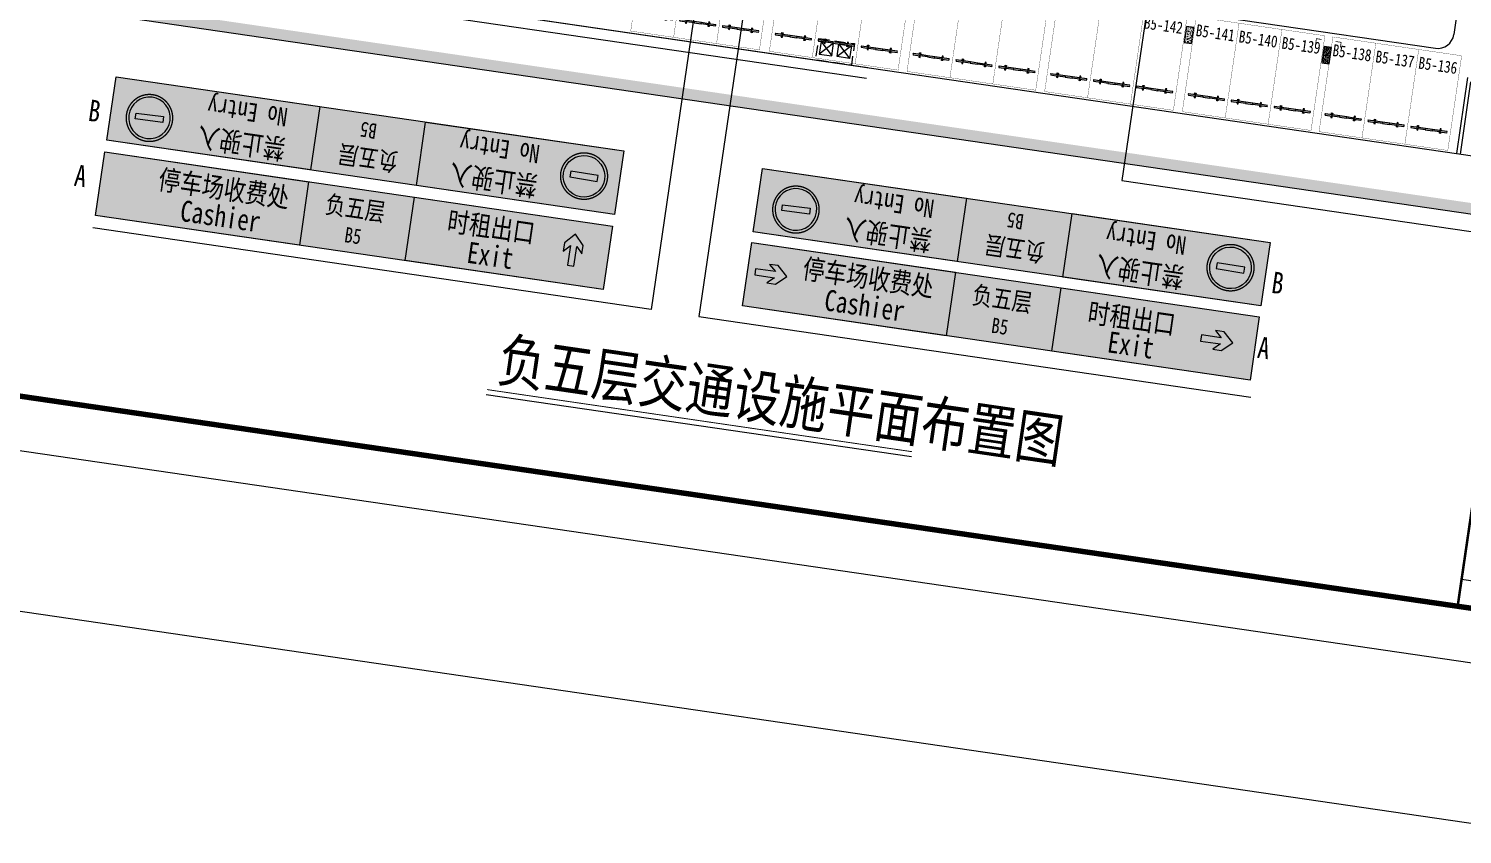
# Model space of a CAD drawing. Header units: inches. Extents: x -414268 to 632271, y -366004 to 318730.
# Drawn here: x -299767 to -220415, y 125623 to 170247 of the extents above; entities that cross this region are included whole.
import ezdxf

# ---------------------------------------------------------------- set-up
doc = ezdxf.new("R2010")
doc.units = ezdxf.units.IN
doc.header["$LTSCALE"] = 1200
doc.header["$MEASUREMENT"] = 0
doc.linetypes.add('DASHED', pattern=[19.05, 12.7, -6.35])
doc.linetypes.add('HIDDEN', pattern=[0.375, 0.25, -0.125])
doc.layers.get('0').update_dxf_attribs({"linetype": 'CONTINUOUS', "lineweight": 0})
for name, color, linetype, lineweight in [('0--PAI--', 7, 'CONTINUOUS', 0), ('0--PAI--RED', 1, 'CONTINUOUS', 0), ('0--挡车架', 7, 'CONTINUOUS', 0), ('0--灯箱字(黄底黑字)', 7, 'CONTINUOUS', 0), ('0--立面标', 7, 'CONTINUOUS', 0), ('0--路缘线', 1, 'CONTINUOUS', 0), ('0－－车位', 4, 'CONTINUOUS', 0), ('0－－车位号码', 7, 'CONTINUOUS', 0), ('COL-GRID-UG-1_8A_200701111', 7, 'CONTINUOUS', 0), ('COL-GRID-UG-1_8A_200701112', 7, 'CONTINUOUS', 0), ('COL-GRID-UG-1_8A_200701113', 7, 'CONTINUOUS', 0), ('COLUMN', 7, 'CONTINUOUS', 0), ('HATCH', 7, 'CONTINUOUS', 0), ('LEESC', 7, 'CONTINUOUS', 0), ('PUB_TITLE', 7, 'CONTINUOUS', 0), ('WALL', 7, 'CONTINUOUS', 0)]:
    doc.layers.add(name, color=color, linetype=linetype, lineweight=lineweight)
doc.layers.add('0--灯箱--字', color=7, linetype='CONTINUOUS', lineweight=0, true_color=0xf7f7f7)
doc.styles.add('-宋体', font='', dxfattribs={"width": 0.8})
doc.styles.add('-黑体', font='simhei.ttf', dxfattribs={"width": 0.8})
doc.styles.get('-宋体').set_extended_font_data('SimSun')

# ---------------------------------------------------------------- blocks, each defined once
blk = doc.blocks.new('$DDT_AUDIT_GENERATED__1DE2')
at = {"layer": 'COL-GRID-UG-1_8A_200701112'}
h = blk.add_hatch(dxfattribs=at)
h.set_pattern_fill('AR-CONC', color=251, scale=0.02, angle=8.3206, style=0)
h.set_pattern_definition([(50, (-65.09035, -5.26929), (0.14345204, -0.01255043), [0.015, -0.165]), (355, (-65.09035, -5.26929), (-0.02775027, 0.15043843), [0.012, -0.132]), (100.4514, (-65.0784, -5.27034), (0.11570188, 0.1378879), [0.01274804, -0.14022842]), (46.1842, (-65.09035, -5.2293), (0.2134482, -0.0331038), [0.0225, -0.2475]), (96.6356, (-65.07256, -5.23205), (0.18693254, 0.1948236), [0.01912206, -0.2103426]), (351.1842, (-65.09035, -5.2293), (0.1869324, 0.1948237), [0.018, -0.198]), (21, (-65.07035, -5.23929), (0.1193814, -0.08052378), [0.015, -0.165]), (326, (-65.07035, -5.23929), (0.04866307, 0.14503), [0.012, -0.132]), (71.4514, (-65.0604, -5.246), (0.16804453, 0.0645061), [0.01274804, -0.14022842]), (37.5, (-65.09035, -5.26929), (0.00243197, 0.06657877), [0, -0.1304, 0, -0.134, 0, -0.1325]), (7.5, (-65.09035, -5.26929), (0.05261391, 0.07888234), [0, -0.0764, 0, -0.1274, 0, -0.0505]), (327.5, (-65.13495, -5.26929), (0.106764487, -0.004510974), [0, -0.05, 0, -0.156, 0, -0.207]), (317.5, (-65.15495, -5.26929), (0.11663723, 0.020021), [0, -0.065, 0, -0.1036, 0, -0.147])])
h.paths.add_polyline_path([(0.45, -0.2), (-0.45, -0.2), (-0.45, 0.2), (0.45, 0.2)])
at = {"layer": 'COL-GRID-UG-1_8A_200701113'}
blk.add_lwpolyline([(0.45, -0.2), (-0.45, -0.2), (-0.45, 0.2), (0.45, 0.2)], close=True, dxfattribs=at)
blk = doc.blocks.new('A$C7BA82A1D')
at = {"layer": 'LEESC', "ltscale": 0.002}
for p, q in [((1050, 1150), (350, 1850)), ((1050, 1850), (350, 1150)), ((1050, 150), (350, 850)), ((1050, 850), (350, 150))]:
    blk.add_line(p, q, dxfattribs=at)
at = {"layer": 'LEESC', "linetype": 'HIDDEN', "ltscale": 2, "flags": 128}
blk.add_lwpolyline([(1200, 2000), (1200, 0), (0, 0), (0, 2000), (1200, 2000)], dxfattribs=at)
at = {"layer": 'LEESC', "linetype": 'Continuous', "ltscale": 2, "flags": 128}
for points in [[(350, 1150), (1050, 1150), (1050, 1850), (350, 1850), (350, 1150)], [(350, 850), (1050, 850), (1050, 150), (350, 150), (350, 850)]]:
    blk.add_lwpolyline(points, dxfattribs=at)
blk = doc.blocks.new('A$C6F4820FC')
at = {"layer": '0--挡车架'}
h = blk.add_hatch(color=256, dxfattribs=at)
h.paths.add_polyline_path([(2018, 79, 0.395204), (2018, 169), (1617, 169), (1617, 79), (1684, 79)])
h.paths.add_polyline_path([(819, 169), (819, 79), (1217, 79), (1217, 169)])
h.paths.add_polyline_path([(418, 79), (418, 169), (351, 169), (18, 169, 0.395204), (18, 79)])
h = blk.add_hatch(color=256, dxfattribs=at)
h.paths.add_polyline_path([(1617, 169), (1684, 169), (1684, 249), (1617, 249)])
h.paths.add_polyline_path([(1639, 209, -1), (1663, 209, -1)], flags=16)
h.paths.add_polyline_path([(1617, 0), (1684, 0), (1684, 79), (1617, 79)])
h.paths.add_polyline_path([(1639, 40, -1), (1663, 40, -1)], flags=16)
h.paths.add_polyline_path([(351, 249), (351, 169), (418, 169), (418, 249)])
h.paths.add_polyline_path([(397, 209, 1), (372, 209, 1)], flags=16)
h.paths.add_polyline_path([(418, 79), (351, 79), (351, 0), (418, 0)])
h.paths.add_polyline_path([(372, 40, -1), (397, 40, -1)], flags=16)
h = blk.add_hatch(color=40, dxfattribs=at)
h.paths.add_polyline_path([(1217, 169), (1217, 79), (1617, 79), (1617, 169)])
h.paths.add_polyline_path([(819, 79), (819, 169), (418, 169), (418, 79)])
for p, q in [((18, 169), (418, 169)), ((18, 79), (418, 79)), ((819, 169), (1217, 169)), ((819, 79), (1217, 79)), ((1617, 169), (2018, 169)), ((1617, 79), (2018, 79))]:
    blk.add_line(p, q, dxfattribs=at)
for points in [[(418, 169), (351, 169), (351, 249), (418, 249)], [(418, 79), (351, 79), (351, 0), (418, 0)], [(1617, 169), (1684, 169), (1684, 249), (1617, 249)], [(1617, 79), (1684, 79), (1684, 0), (1617, 0)]]:
    blk.add_lwpolyline(points, close=True, dxfattribs=at)
at = {"layer": '0--挡车架', "color": 0}
for points in [[(819, 169), (819, 79), (418, 79), (418, 169)], [(1617, 169), (1617, 79), (1217, 79), (1217, 169)]]:
    blk.add_lwpolyline(points, close=True, dxfattribs=at)
at = {"layer": '0--挡车架'}
for centre in [(385, 209), (385, 40), (1651, 209), (1651, 40)]:
    blk.add_circle(centre, 12.1, dxfattribs=at)
for centre, start, end in [((66, 124), 136.8717, 223.1283), ((1970, 124), 316.8717, 43.1283)]:
    blk.add_arc(centre, 65.8, start, end, dxfattribs=at)
blk = doc.blocks.new('A$C001A7B1A')
at = {"layer": '0－－车位', "const_width": 15}
blk.add_lwpolyline([(2407, 5308), (7, 5308), (7, 7), (2407, 7)], close=True, dxfattribs=at)
at = {"layer": '0--挡车架'}
blk.add_blockref('A$C6F4820FC', (190, 883), dxfattribs=at)
blk = doc.blocks.new('A$C27BC456A')
blk.add_hatch(color=250).paths.add_polyline_path([(14885, 112856), (14885, 114956), (8330, 114956), (8330, 112856)])
at = {"color": 250}
blk.add_lwpolyline([(8330, 114956), (14885, 114956), (14885, 112856), (8330, 112856), (8330, 114956)], dxfattribs=at)
blk = doc.blocks.new('A$C36DA1677')
at = {"layer": '0--PAI--RED'}
h = blk.add_hatch(color=256, dxfattribs=at)
edge = h.paths.add_edge_path()
edge.add_arc((120, 120), 120, 0, 360)
h.paths.add_polyline_path([(200, 103), (200, 137), (40, 137), (40, 103)], flags=16)
at = {"layer": '0--PAI--'}
blk.add_lwpolyline([(200, 103), (200, 137), (40, 137), (40, 103)], close=True, dxfattribs=at)
blk.add_circle((120, 120), 120, dxfattribs=at)
blk = doc.blocks.new('A$C443C2777')
at = {"layer": '0--PAI--', "xscale": 9, "yscale": 9, "zscale": 9}
blk.add_blockref('A$C36DA1677', (0, 0), dxfattribs=at)
blk = doc.blocks.new('A$C01A83D55')
at = {"linetype": 'DASHED', "lineweight": 15, "ltscale": 20, "true_color": 0xeff0f0}
h = blk.add_hatch(color=7, dxfattribs=at)
h.paths.add_polyline_path([(0, 1675, 1), (3350, 1675, 1)])
h.paths.add_polyline_path([(3168, 1685, -1), (182, 1685, -1)], flags=16)
h.paths.add_polyline_path([(2671, 1896), (2671, 1473), (680, 1473), (680, 1896)], flags=0)
at = {"true_color": 0xeff0f0}
blk.add_hatch(color=7, dxfattribs=at).paths.add_polyline_path([(2671, 1473), (2671, 1896), (680, 1896), (680, 1473)])
at = {"linetype": 'DASHED', "lineweight": 15, "ltscale": 20}
blk.add_circle((1675, 1675), 1675, dxfattribs=at)
at = {"xscale": 1.382400000002235, "yscale": 1.382400000002235, "zscale": 1.382400000002235}
blk.add_blockref('A$C443C2777', (182, 192), dxfattribs=at)
blk = doc.blocks.new('A$C53BB72EC')
at = {"layer": '0--灯箱--字', "true_color": 0xf7f7f7}
blk.add_hatch(color=7, dxfattribs=at).paths.add_polyline_path([(6264, -28315), (5705, -27793), (5226, -27793), (5600, -28143), (4493, -28143), (4493, -28486), (5600, -28486), (5226, -28836), (5705, -28836)])
at = {"layer": '0--灯箱--字', "color": 7, "true_color": 0xf7f7f7}
blk.add_lwpolyline([(6264, -28315), (5705, -27793), (5226, -27793), (5600, -28143), (4493, -28143), (4493, -28486), (5600, -28486), (5226, -28836), (5705, -28836)], close=True, dxfattribs=at)

msp = doc.modelspace()

# ---------------------------------------------------------------- hatches: boundary and pattern name
for points in [[(-283647.4, 165932.6), (-294926.4, 167582.1), (-295440, 164070.5), (-284161, 162420.9)], [(-284784.6, 158257.3), (-284271, 161768.9), (-295550, 163418.5), (-296063.6, 159906.8)], [(-247865.1, 160859.5), (-259144, 162509), (-259657.6, 158997.4), (-248378.7, 157347.8)], [(-278931.9, 157401.3), (-267970.4, 155798.1), (-267456.8, 159309.8), (-278418.3, 160912.9)], [(-248979.5, 153239.6), (-248465.9, 156751.2), (-259744.9, 158400.8), (-260258.4, 154889.1)], [(-243126.8, 152383.6), (-232165.3, 150780.5), (-231651.7, 154292.1), (-242613.2, 155895.2)]]:
    msp.add_hatch(color=250).paths.add_polyline_path(points)
at = {"lineweight": 0, "ltscale": 5}
for points in [[(-278308.3, 161565), (-284161, 162420.9), (-283647.4, 165932.6), (-277794.7, 165076.6)], [(-284271, 161768.9), (-278418.3, 160912.9), (-278931.9, 157401.3), (-284784.6, 158257.3)], [(-242525.9, 156491.9), (-248378.7, 157347.8), (-247865.1, 160859.5), (-242012.3, 160003.5)], [(-248465.9, 156751.2), (-242613.2, 155895.2), (-243126.8, 152383.6), (-248979.5, 153239.6)]]:
    msp.add_hatch(color=152, dxfattribs=at).paths.add_polyline_path(points)
at = {"layer": '0--灯箱--字'}
msp.add_hatch(color=256, dxfattribs=at).paths.add_polyline_path([(-293828.9, 162498.9), (-294449.2, 162002.3), (-294521.4, 161508.9), (-294105.7, 161841.7), (-294272.4, 160702.2), (-293918.5, 160650.4), (-293751.8, 161789.9), (-293448.9, 161352.1), (-293376.7, 161845.4)])
at = {"layer": 'HATCH'}
h = msp.add_hatch(color=256, dxfattribs=at)
edge = h.paths.add_edge_path(flags=16)
edge.add_line((-213828.8, 164675.2), (-207891.4, 239618.8))
edge.add_line((-207891.4, 239618.8), (-282700.2, 250559.7))
edge.add_arc((-285362.6, 335716.2), 85198.2, 259.282217, 271.790748, ccw=False)
edge.add_arc((453050.2, 207309.5), 755580.3, 176.6088067, 182.0416388)
edge.add_arc((-292656.5, 180726.3), 9400, 182.041639, 261.679508)
edge.add_line((-294016.7, 171425.2), (-219127.2, 160472.7))
edge.add_line((-219127.2, 160472.7), (-213828.8, 164675.2))
edge = h.paths.add_edge_path()
edge.add_line((-213251.3, 164367.4), (-207248.9, 240131.2))
edge.add_line((-207248.9, 240131.2), (-282666, 251161))
edge.add_arc((-285362.6, 335716.2), 84598.2, 258.82023, 271.826634, ccw=False)
edge.add_arc((453050.2, 207309.5), 756180.3, 176.5569181, 182.0416388)
edge.add_arc((-292656.5, 180726.3), 10000, 182.041639, 261.679508)
edge.add_line((-294103.6, 170831.5), (-218957.5, 159841.5))
edge.add_line((-218957.5, 159841.5), (-213251.3, 164367.4))

# ---------------------------------------------------------------- linework, layer by layer
msp.add_line((-274442.6, 149991.5), (-250907, 146549.4))
at = {"color": 5}
msp.add_lwpolyline([(-360113, 318730.5), (632270.7, 173592.9), (607641.9, 5192.1), (-384741.9, 150329.7)], close=True, dxfattribs=at)
at = {"color": 6}
for points in [[(-261394.5, 181508.7), (-265315.2, 154700.7), (-296207.8, 159218.8)], [(-236997.9, 177296.4), (-239258.9, 161836.9), (-181775, 153429.8)], [(-259397.9, 176654.5), (-262665.3, 154313.2), (-232118.5, 149845.6)]]:
    msp.add_lwpolyline(points, dxfattribs=at)
at = {"color": 250}
for points in [[(-267346.8, 159961.8), (-295440, 164070.5), (-294926.4, 167582.1), (-266833.2, 163473.5), (-267346.8, 159961.8)], [(-284161, 162420.9), (-295440, 164070.5), (-294926.4, 167582.1), (-283647.4, 165932.6), (-284161, 162420.9)], [(-284161, 162420.9), (-295440, 164070.5), (-294926.4, 167582.1), (-283647.4, 165932.6), (-284161, 162420.9)], [(-295550, 163418.5), (-267456.8, 159309.8), (-267970.4, 155798.1), (-296063.6, 159906.8), (-295550, 163418.5)], [(-295550, 163418.5), (-284271, 161768.9), (-284784.6, 158257.3), (-296063.6, 159906.8), (-295550, 163418.5)], [(-231564.5, 154888.7), (-259657.6, 158997.4), (-259144, 162509), (-231050.9, 158400.4), (-231564.5, 154888.7)], [(-248378.7, 157347.8), (-259657.6, 158997.4), (-259144, 162509), (-247865.1, 160859.5), (-248378.7, 157347.8)], [(-248378.7, 157347.8), (-259657.6, 158997.4), (-259144, 162509), (-247865.1, 160859.5), (-248378.7, 157347.8)], [(-278418.3, 160912.9), (-267456.8, 159309.8), (-267970.4, 155798.1), (-278931.9, 157401.3), (-278418.3, 160912.9)], [(-278418.3, 160912.9), (-267456.8, 159309.8), (-267970.4, 155798.1), (-278931.9, 157401.3), (-278418.3, 160912.9)], [(-259744.9, 158400.8), (-231651.7, 154292.1), (-232165.3, 150780.5), (-260258.4, 154889.1), (-259744.9, 158400.8)], [(-259744.9, 158400.8), (-248465.9, 156751.2), (-248979.5, 153239.6), (-260258.4, 154889.1), (-259744.9, 158400.8)], [(-242613.2, 155895.2), (-231651.7, 154292.1), (-232165.3, 150780.5), (-243126.8, 152383.6), (-242613.2, 155895.2)], [(-242613.2, 155895.2), (-231651.7, 154292.1), (-232165.3, 150780.5), (-243126.8, 152383.6), (-242613.2, 155895.2)]]:
    msp.add_lwpolyline(points, dxfattribs=at)
at = {"const_width": 50.7}
msp.add_lwpolyline([(-274403.6, 150258.1), (-250868, 146816)], dxfattribs=at)
msp.add_lwpolyline([(-179000.3, 132161.3, 140.4, 140.4, 0), (-177645.9, 141421.9, 140.4, 140.4, 0), (-219318.4, 147516.6, 140.4, 140.4, 0), (-220672.8, 138256, 0, 0, 0), (-179000.3, 132161.3, 0, 0, 0), (-190576, 133854.3, 0, 0, 0)], format="xyseb")
at = {"color": 7}
msp.add_lwpolyline([(-220452.7, 139760.8), (-196896.3, 136315.7)], dxfattribs=at)
at = {"layer": '0--立面标', "const_width": 40}
for points in [[(-228194.7, 169648.3), (-228491.5, 169691.8), (-228534.9, 169394.9)], [(-227419.7, 169535), (-227122.8, 169491.6), (-227166.2, 169194.7)]]:
    msp.add_lwpolyline(points, dxfattribs=at)
at = {"layer": '0--路缘线'}
for p, q in [((-211199.7, 236155.7), (-220886.6, 169921.3)), ((-264850.5, 175441.5), (-221907.4, 169161))]:
    msp.add_line(p, q, dxfattribs=at)
msp.add_arc((-221777.1, 170051.5), 900, 261.6794, 351.6794, dxfattribs=at)
at = {"layer": 'COLUMN'}
for points in [[(-210887.1, 166867.2), (-204949.7, 241810.8), (-279758.5, 252751.7, -0.054633), (-298265.3, 254196.3, 0.0237096), (-299108.8, 182583.4, 0.3621818), (-291075, 173617.2), (-216185.5, 162664.7)], [(-213251.3, 164367.4), (-207248.9, 240131.2), (-282666, 251161, -0.0568122), (-301765.2, 252723.4, 0.0239362), (-302650.1, 180370, 0.3621818), (-294103.6, 170831.5), (-218957.5, 159841.5)]]:
    msp.add_lwpolyline(points, format="xyb", close=True, dxfattribs=at)
for points in [[(-300187.6, 210600.2, 0.0092718), (-299708.4, 182562, 0.3621818), (-291161.8, 173023.5), (-253402.6, 167501.3)], [(-299587.7, 210512.5, 0.0092431), (-299108.8, 182583.4, 0.3621818), (-291075, 173617.2), (-253315.8, 168094.9)]]:
    msp.add_lwpolyline(points, format="xyb", dxfattribs=at)
at = {"layer": 'PUB_TITLE'}
msp.add_lwpolyline([(-352790.2, 154546.5), (-334556.5, 279220.2), (-158232.3, 253432.5), (-176466, 128758.8)], close=True, dxfattribs=at)
at = {"layer": 'PUB_TITLE', "const_width": 300}
msp.add_lwpolyline([(-344935, 156429.5), (-179000.3, 132161.3), (-161634.8, 250898.2), (-327569.6, 275166.4)], close=True, dxfattribs=at)
at = {"layer": 'WALL'}
for p, q in [((-220123.8, 167535.8), (-220738.8, 163330.6)), ((-219954.8, 167309), (-220540.9, 163301.6))]:
    msp.add_line(p, q, dxfattribs=at)

# ---------------------------------------------------------------- block references
for name, p, rotation in [('A$C001A7B1A', (-266451.8, 170109.6), 351.6793996836047), ('A$C001A7B1A', (-264077.1, 169762.3), 351.6793996836047), ('A$C001A7B1A', (-261702.4, 169415), 351.6793996836047), ('A$C001A7B1A', (-258778.1, 168987.3), 351.6793996836047), ('A$C001A7B1A', (-256403.4, 168640), 351.6793996836047), ('A$C001A7B1A', (-254028.6, 168292.7), 351.6793996836047), ('A$C001A7B1A', (-251159.2, 167873), 351.6793996836047), ('A$C001A7B1A', (-248784.4, 167525.7), 351.6793996836047), ('A$C001A7B1A', (-246409.7, 167178.4), 351.6793996836047), ('A$C001A7B1A', (-243540.2, 166758.7), 351.6793996836047), ('A$C001A7B1A', (-241165.5, 166411.4), 351.6793996836047), ('A$C001A7B1A', (-238790.8, 166064.1), 351.6793996836047), ('A$C001A7B1A', (-235921.3, 165644.4), 351.6793996836047), ('A$C001A7B1A', (-233546.5, 165297.1), 351.6793996836047), ('A$C001A7B1A', (-231171.8, 164949.8), 351.6793996836047), ('A$C001A7B1A', (-228351.8, 164537.4), 351.6793996836047), ('A$C001A7B1A', (-225977.1, 164190.1), 351.6793996836047), ('A$C001A7B1A', (-223602.3, 163842.8), 351.6793996836047), ('A$C53BB72EC', (-298431.6, 156768.9), 81.67939968277686), ('A$C53BB72EC', (-259904.8, 185449.5), 351.6793996836047), ('A$C53BB72EC', (-235226.1, 181778.6), 351.6793996836047)]:
    msp.add_blockref(name, p, dxfattribs=dict(rotation=rotation))
at = {"linetype": 'DASHED', "lineweight": 15, "ltscale": 20}
for p, xscale, yscale, zscale, rotation in [((-291964.1, 163853.3), -0.7722624006674728, 0.7722624001471557, 0.7722623999929205, 352.7000547105084), ((-267540.8, 163146.5), 0.7722624006374669, 0.7722624001580699, 0.7722624000003417, 170.6587446599972), ((-256181.7, 158780.2), -0.7722624006674728, 0.7722624001471557, 0.7722623999929205, 352.7000547105084), ((-231758.4, 158073.4), 0.7722624006374669, 0.7722624001580699, 0.7722624000003417, 170.6587446599972)]:
    msp.add_blockref('A$C01A83D55', p, dxfattribs=dict(at, xscale=xscale, yscale=yscale, zscale=zscale, rotation=rotation))
at = {"xscale": 1.689999999944121, "yscale": 1.690000000002328, "zscale": 1.68999999998348}
for p, rotation in [((-225304, 350154.6), 171.6793996826179), ((-189521.6, 345081.5), 171.6793996821723)]:
    msp.add_blockref('A$C27BC456A', p, dxfattribs=dict(at, rotation=rotation))
at = {"layer": 'COL-GRID-UG-1_8A_200701111', "xscale": -999.9999999999978, "yscale": 1000.000000000002, "zscale": 1000, "rotation": 81.67939968361078}
for p in [(-235545.1, 169892.3), (-227926.2, 168778)]:
    msp.add_blockref('$DDT_AUDIT_GENERATED__1DE2', p, dxfattribs=at)
at = {"layer": 'LEESC', "rotation": 81.67939968400786}
msp.add_blockref('A$C7BA82A1D', (-254232.5, 168229), dxfattribs=at)

# ---------------------------------------------------------------- texts
at = {"color": 1, "style": '-黑体', "width": 0.8}
for s, p in [('B', (-296522.5, 165152.3)), ('A', (-297294.4, 161553.5)), ('B', (-231032.1, 155623.6)), ('A', (-231804, 152024.8))]:
    msp.add_text(s, height=1190.7, rotation=351.6794, dxfattribs=at).set_placement(p)
at = {"lineweight": 0, "style": '-黑体', "width": 0.8}
msp.add_text('负五层交通设施平面布置图', height=2409.264, rotation=351.6794, dxfattribs=at).set_placement((-273908.5, 150762.9))
at = {"layer": '0--灯箱字(黄底黑字)', "color": 7, "true_color": 0xffffff, "style": '-宋体', "width": 0.8}
for s, height, rotation, p in [('No Entry', 1022.45, 171.6794, (-285380.1, 165831)), ('B5', 845, 171.6794, (-280446.6, 164966)), ('禁止驶入', 1115.4, 171.6794, (-285496.3, 164102)), ('No Entry', 1022.45, 171.6794, (-271427.2, 163790.4)), ('负五层', 1014, 171.6794, (-279266.9, 163336)), ('禁止驶入', 1115.4, 171.6794, (-271543.4, 162061.4)), ('停车场收费处', 1115.4, 351.6794, (-292647.9, 161369.8)), ('负五层', 1014, 351.6794, (-283398.9, 160043.8)), ('No Entry', 1022.45, 171.6794, (-249597.7, 160757.9)), ('Cashier', 1170, 351.6794, (-291435.5, 159607)), ('时租出口', 1115.4, 351.6794, (-276654.1, 159061.1)), ('禁止驶入', 1115.4, 171.6794, (-249713.9, 159028.9)), ('B5', 845, 171.6794, (-244641.4, 159948.3)), ('No Entry', 1022.45, 171.6794, (-235644.8, 158717.3)), ('B5', 845, 351.6794, (-282332.2, 158430.3)), ('负五层', 1014, 171.6794, (-243461.8, 158318.3)), ('Exit', 1170, 351.6794, (-275560.2, 157292.2)), ('停车场收费处', 1115.4, 351.6794, (-256981.9, 156434)), ('禁止驶入', 1115.4, 171.6794, (-235761, 156988.3)), ('Cashier', 1170, 351.6794, (-255779.8, 154658.8)), ('负五层', 1014, 351.6794, (-247593.8, 155026.1)), ('时租出口', 1115.4, 351.6794, (-241202.4, 154000.2)), ('B5', 845, 351.6794, (-246527, 153412.6)), ('Exit', 1170, 351.6794, (-240105.9, 152331.6))]:
    msp.add_text(s, height=height, rotation=rotation, dxfattribs=at).set_placement(p)
at = {"layer": '0－－车位号码', "style": '-黑体', "width": 0.8}
for s, p in [('B5-142', (-238069.2, 170264.6)), ('B5-141', (-235199.8, 169845)), ('B5-140', (-232825, 169497.7)), ('B5-139', (-230450.3, 169150.3)), ('B5-138', (-227630.3, 168737.9)), ('B5-137', (-225255.5, 168390.6)), ('B5-136', (-222880.8, 168043.3))]:
    msp.add_text(s, height=660, rotation=351.6794, dxfattribs=at).set_placement(p)

doc.saveas('drawing.dxf')
